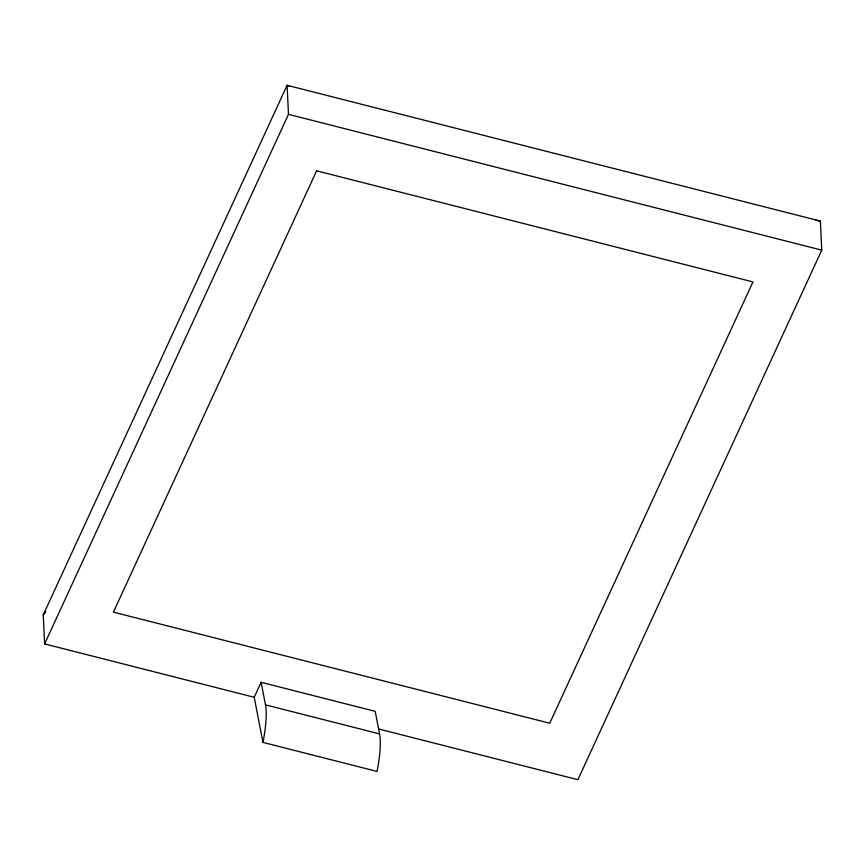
<?xml version="1.0" encoding="UTF-8"?>
<svg xmlns="http://www.w3.org/2000/svg" width="865" height="865" viewBox="0 0 865 865"><rect width="100%" height="100%" fill="white"/><g stroke="black" fill="none" stroke-linecap="round" stroke-linejoin="round"><path stroke-width="1.3" d="M254.224 697.287L261.122 682.301L375.194 711.354L379.562 733.909A54.409 12.91 -75.7 0 1 377.032 771.439L262.96 742.397L254.224 697.287L44.623 643.917L43.25 614.864L287.104 85.3L820.377 221.083L821.75 250.136L577.896 779.7L378.708 728.979M44.623 643.917L288.478 114.342L287.104 85.3L288.759 86.089M43.25 614.864L45.802 611.966M815.857 220.305L820.377 221.083M288.478 114.342L821.75 250.136M261.122 682.301L265.49 704.856L379.562 733.909M265.49 704.856A54.409 12.91 -75.7 0 1 262.96 742.397M316.633 170.816L113.423 612.128L549.74 723.226L752.95 281.925L316.633 170.816"/></g></svg>
